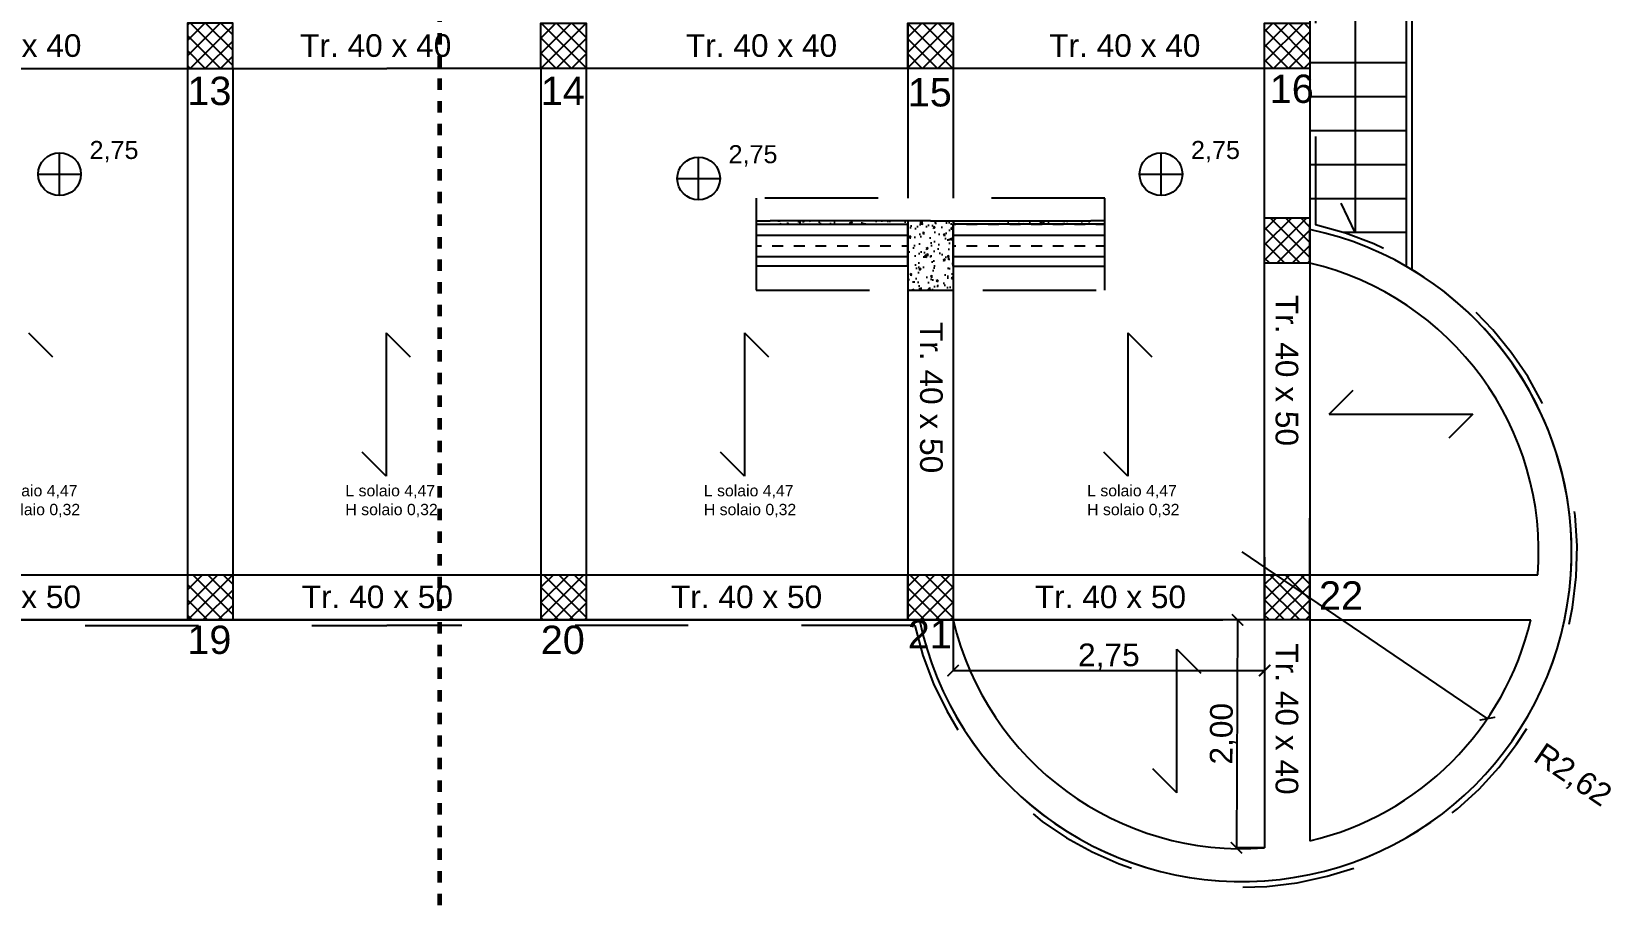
# Model space of a CAD drawing. Header units: millimetres. Extents: x 2459 to 3981, y 1231 to 4850.
# Drawn here: x 3865.81 to 3879.78, y 1277.55 to 1285.27 of the extents above; entities that cross this region are included whole.
import ezdxf

# ---------------------------------------------------------------- set-up
doc = ezdxf.new("R2010")
doc.units = ezdxf.units.MM
for name, pattern in [('JIS_02_0.7', [1.35, 0.75, -0.6]), ('JIS_02_1.0', [2, 1, -1]), ('TRATTEGGIATA', [0.75, 0.5, -0.25])]:
    doc.linetypes.add(name, pattern=pattern)
doc.layers.add('quoteee', color=7, linetype='Continuous')
doc.layers.add('SEZIONI', color=7, linetype='TRATTEGGIATA', lineweight=60)
doc.styles.get("Standard").update_dxf_attribs({"font": 'arial.ttf'})
doc.dimstyles.new('Copia di ISO-25', dxfattribs={"dimtxt": 0.2, "dimasz": 0.1, "dimexe": 0, "dimexo": 0, "dimgap": 0, "dimtad": 3, "dimtxsty": 'Standard', "dimblk": 'ARCHTICK', "dimcen": -2.5, "dimclrd": 256, "dimclre": 256, "dimclrt": 256, "dimadec": 0, "dimazin": 0, "dimtfac": 1, "dimtmove": 2, "dimatfit": 3, "dimldrblk": 'ARCHTICK', "dimfxl": 1, "dimfxlon": 1, "dimtfillclr": 256, "dimlwd": -1, "dimlwe": -1, "dimarcsym": 0})
pattern_1 = [(50, (230.18418, -220.71868), (0.182184669, -0.0159390855), [0.01905, -0.20955]), (355, (230.18418, -220.71868), (-0.035243421, 0.191056845), [0.01524, -0.167640584]), (100.4514447, (230.19937, -220.72), (0.146941247, 0.175117752), [0.016190009, -0.178090245]), (46.1842, (230.18418, -220.66788), (0.271079041, -0.042042328), [0.028575, -0.314325]), (96.6355576, (230.20677, -220.67138), (0.237404134, 0.247426125), [0.024285023, -0.267135608]), (351.184151, (230.18418, -220.66788), (0.237404134, 0.247426125), [0.022859967, -0.251459732]), (21, (230.20958, -220.68058), (0.151614391, -0.102265198), [0.01905, -0.20955]), (326, (230.20958, -220.68058), (0.061802028, 0.184187966), [0.01524, -0.16764]), (71.451445, (230.22222, -220.6891), (0.213416419, 0.081922769), [0.016190009, -0.178089938]), (37.5, (230.184184, -220.71868), (0.0030886033, 0.0845550389), [0, -0.165608, 0, -0.17018, 0, -0.168275]), (7.5, (230.18418, -220.71868), (0.0668196625, 0.1001805748), [0, -0.097028, 0, -0.161798, 0, -0.064135]), (327.5, (230.12754, -220.71868), (0.1355905952, -0.005728744), [0, -0.0635, 0, -0.19812, 0, -0.26289]), (317.5, (230.10214, -220.71868), (0.1481291814, 0.025426491), [0, -0.08255, 0, -0.131572, 0, -0.18669])]
pattern_2 = [(0, (230.18418, -220.71868), (0, 0.1905), []), (0, (230.18418, -220.62343), (0, 0.1905), [0.09525, -0.09525])]

# ---------------------------------------------------------------- blocks, each defined once
blk = doc.blocks.new('_ArchTick')
at = {"color": 0, "linetype": 'ByBlock', "const_width": 0.15}
blk.add_lwpolyline([(-0.5, -0.5), (0.5, 0.5)], dxfattribs=at)
blk = doc.blocks.new('*D631')
at = {"ltscale": 0.01, "transparency": 16777216}
for p, q in [((3873.95, 1280.624), (3873.95, 1279.624)), ((3876.7, 1280.624), (3876.7, 1279.624)), ((3873.95, 1279.624), (3876.7, 1279.624))]:
    blk.add_line(p, q, dxfattribs=at)
at = {"layer": 'Defpoints', "color": 0, "lineweight": -3, "ltscale": 0.01, "transparency": 16777216}
for p in [(3873.95, 1284.941), (3876.7, 1284.941), (3876.7, 1279.624)]:
    blk.add_point(p, dxfattribs=at)
at = {"ltscale": 0.01, "transparency": 16777216, "xscale": 0.1, "yscale": 0.1, "zscale": 0.1, "rotation": 180}
blk.add_blockref('_ArchTick', (3873.95, 1279.624), dxfattribs=at)
at = {"ltscale": 0.01, "transparency": 16777216, "xscale": 0.1, "yscale": 0.1, "zscale": 0.1}
blk.add_blockref('_ArchTick', (3876.7, 1279.624), dxfattribs=at)
at = {"ltscale": 0.01, "transparency": 16777216, "insert": (3875.325, 1279.744), "char_height": 0.2, "attachment_point": 5}
blk.add_mtext('2,75', dxfattribs=at)
blk = doc.blocks.new('*D624')
at = {"ltscale": 0.01, "transparency": 16777216}
blk.add_line((3876.5, 1280.671), (3878.667, 1279.199), dxfattribs=at)
at = {"layer": 'Defpoints', "color": 0, "lineweight": -3, "ltscale": 0.01, "transparency": 16777216}
for p in [(3876.5, 1280.671), (3878.667, 1279.199)]:
    blk.add_point(p, dxfattribs=at)
at = {"ltscale": 0.01, "transparency": 16777216, "xscale": 0.1, "yscale": 0.1, "zscale": 0.1, "rotation": 325.8202269900029}
blk.add_blockref('_ArchTick', (3878.667, 1279.199), dxfattribs=at)
at = {"ltscale": 0.01, "transparency": 16777216, "insert": (3879.414, 1278.691), "char_height": 0.2, "attachment_point": 5, "rotation": 325.8202}
blk.add_mtext('R2,62', dxfattribs=at)
blk = doc.blocks.new('*D643')
at = {"ltscale": 0.01, "transparency": 16777216}
for p, q in [((3876.461, 1280.072), (3876.451, 1278.06)), ((3876.71, 1280.071), (3876.461, 1280.072)), ((3876.7, 1278.059), (3876.451, 1278.06))]:
    blk.add_line(p, q, dxfattribs=at)
at = {"layer": 'Defpoints', "color": 0, "lineweight": -3, "ltscale": 0.01, "transparency": 16777216}
for p in [(3876.71, 1280.071), (3876.451, 1278.06), (3876.7, 1278.059)]:
    blk.add_point(p, dxfattribs=at)
at = {"ltscale": 0.01, "transparency": 16777216, "xscale": 0.1, "yscale": 0.1, "zscale": 0.1}
for p, rotation in [((3876.461, 1280.072), 89.71523087678614), ((3876.451, 1278.06), 269.7152308767862)]:
    blk.add_blockref('_ArchTick', p, dxfattribs=dict(at, rotation=rotation))
at = {"ltscale": 0.01, "transparency": 16777216, "insert": (3876.336, 1279.066), "char_height": 0.2, "attachment_point": 5, "rotation": 89.7152}
blk.add_mtext('2,00', dxfattribs=at)

msp = doc.modelspace()

# ---------------------------------------------------------------- hatches: boundary and pattern name
at = {"linetype": 'Continuous', "ltscale": 0.01}
h = msp.add_hatch(dxfattribs=at)
h.set_pattern_fill('ANSI37', color=256, scale=0.03)
h.paths.add_polyline_path([(3861.199917, 1283.620565), (3860.799917, 1283.620565), (3860.799917, 1283.220565), (3861.199917, 1283.220565)])
h.paths.add_polyline_path([(3877.099917, 1283.620565), (3876.699917, 1283.620565), (3876.699917, 1283.220565), (3877.099917, 1283.220565)])
h.paths.add_polyline_path([(3867.589917, 1280.470565), (3867.189917, 1280.470565), (3867.189917, 1280.070565), (3867.589917, 1280.070565)])
h.paths.add_polyline_path([(3870.709917, 1280.470565), (3870.309917, 1280.470565), (3870.309917, 1280.070565), (3870.709917, 1280.070565)])
h.paths.add_polyline_path([(3861.199917, 1292.290565), (3860.799917, 1292.290565), (3860.799917, 1291.890565), (3861.199917, 1291.890565)])
h.paths.add_polyline_path([(3861.199917, 1289.500565), (3860.799917, 1289.500565), (3860.799917, 1289.100565), (3861.199917, 1289.100565)])
h.paths.add_polyline_path([(3867.589917, 1290.000565), (3867.189917, 1290.000565), (3867.189917, 1289.100565), (3867.589917, 1289.100565)])
h.paths.add_polyline_path([(3870.709917, 1290.000565), (3870.309917, 1290.000565), (3870.309917, 1289.100565), (3870.709917, 1289.100565)])
h.paths.add_polyline_path([(3867.589917, 1292.290565), (3867.189917, 1292.290565), (3867.189917, 1291.890565), (3867.589917, 1291.890565)])
h.paths.add_polyline_path([(3870.709917, 1292.290565), (3870.309917, 1292.290565), (3870.309917, 1291.890565), (3870.709917, 1291.890565)])
h.paths.add_polyline_path([(3877.099917, 1292.290565), (3876.699917, 1292.290565), (3876.699917, 1291.890565), (3877.099917, 1291.890565)])
h.paths.add_polyline_path([(3877.099917, 1289.500565), (3876.699917, 1289.500565), (3876.699917, 1289.100565), (3877.099917, 1289.100565)])
h.paths.add_polyline_path([(3877.099917, 1285.340565), (3876.699917, 1285.340565), (3876.699917, 1284.940565), (3877.099917, 1284.940565)])
h.paths.add_polyline_path([(3873.949917, 1285.340565), (3873.549917, 1285.340565), (3873.549917, 1284.940565), (3873.949917, 1284.940565)])
h.paths.add_polyline_path([(3870.709917, 1285.340565), (3870.309917, 1285.340565), (3870.309917, 1284.940565), (3870.709917, 1284.940565)])
h.paths.add_polyline_path([(3867.589917, 1285.340565), (3867.189917, 1285.340565), (3867.189917, 1284.940565), (3867.589917, 1284.940565)])
h.paths.add_polyline_path([(3864.349917, 1285.340565), (3863.949917, 1285.340565), (3863.949917, 1284.940565), (3864.349917, 1284.940565)])
h.paths.add_polyline_path([(3861.199917, 1285.340565), (3860.799917, 1285.340565), (3860.799917, 1284.940565), (3861.199917, 1284.940565)])
h.paths.add_polyline_path([(3864.349917, 1280.470565), (3863.949917, 1280.470565), (3863.949917, 1280.070565), (3864.349917, 1280.070565)])
h.paths.add_polyline_path([(3873.949917, 1280.470565), (3873.549917, 1280.470565), (3873.549917, 1280.070565), (3873.949917, 1280.070565)])
h.paths.add_polyline_path([(3863.949917, 1291.890565), (3864.349917, 1291.890565), (3864.349917, 1292.290565), (3863.949917, 1292.290565)])
h.paths.add_polyline_path([(3873.949917, 1291.890565), (3873.549917, 1291.890565), (3873.549917, 1292.290565), (3873.949917, 1292.290565)])
at = {"ltscale": 0.01}
h = msp.add_hatch(dxfattribs=at)
h.set_pattern_fill('AR-CONC', color=256, scale=0.001)
h.set_pattern_definition(pattern_1)
h.paths.add_polyline_path([(3873.749917, 1283.59484), (3872.333695, 1283.59484), (3872.211831, 1283.59484), (3872.211831, 1283.565492), (3873.549917, 1283.565492), (3873.549917, 1283.19484), (3873.549917, 1282.983164), (3873.749917, 1282.983164)])
h = msp.add_hatch(dxfattribs=at)
h.set_pattern_fill('TRANS', color=256, scale=0.03)
h.set_pattern_definition(pattern_2)
h.paths.add_polyline_path([(3873.549917, 1283.565492), (3872.211831, 1283.565492), (3872.211831, 1283.19484), (3873.549917, 1283.19484)])
h = msp.add_hatch(dxfattribs=at)
h.set_pattern_fill('AR-CONC', color=256, scale=0.001)
h.set_pattern_definition(pattern_1)
h.paths.add_polyline_path([(3873.749917, 1283.59484), (3875.16614, 1283.59484), (3875.288004, 1283.59484), (3875.288004, 1283.565492), (3873.949917, 1283.565492), (3873.949917, 1283.19484), (3873.949917, 1282.983164), (3873.749917, 1282.983164)])
h = msp.add_hatch(dxfattribs=at)
h.set_pattern_fill('TRANS', color=256, scale=0.03)
h.set_pattern_definition(pattern_2)
h.paths.add_polyline_path([(3873.949917, 1283.565492), (3875.288004, 1283.565492), (3875.288004, 1283.19484), (3873.949917, 1283.19484)])
at = {"linetype": 'Continuous', "ltscale": 0.01}
h = msp.add_hatch(dxfattribs=at)
h.set_pattern_fill('ANSI37', color=256, scale=0.03)
h.set_pattern_definition([(45, (279.36567, -103.90139), (-0.067351921, 0.067351921), []), (135, (279.36567, -103.90139), (-0.067351921, -0.067351921), [])])
h.paths.add_polyline_path([(3861.199917, 1280.470565), (3860.799917, 1280.470565), (3860.799917, 1280.070565), (3861.199917, 1280.070565)])
h.paths.add_polyline_path([(3877.099917, 1280.070565), (3877.099917, 1280.470565), (3876.699917, 1280.470565), (3876.699917, 1280.070565)])

# ---------------------------------------------------------------- linework, layer by layer
for p, q in [((3877.099917, 1292.290565), (3877.099917, 1281.345727)), ((3873.549917, 1285.340565), (3873.549917, 1283.794241)), ((3873.949917, 1285.340565), (3873.949917, 1283.794241)), ((3861.199917, 1284.940565), (3868.949917, 1284.940565)), ((3876.699917, 1284.940565), (3868.949917, 1284.940565)), ((3876.699917, 1280.470565), (3876.699917, 1284.940565)), ((3877.949917, 1284.990565), (3877.099917, 1284.990565)), ((3877.949917, 1284.690565), (3877.099917, 1284.690565)), ((3877.949917, 1284.390565), (3877.099917, 1284.390565)), ((3866.061672, 1283.817227), (3866.061672, 1284.194833)), ((3871.703205, 1283.779937), (3871.703205, 1284.157543)), ((3875.785608, 1283.817227), (3875.785608, 1284.194833)), ((3877.949917, 1284.090565), (3877.099917, 1284.090565)), ((3865.87287, 1284.00603), (3866.250475, 1284.00603)), ((3871.514403, 1283.96874), (3871.892008, 1283.96874)), ((3875.596805, 1284.00603), (3875.974411, 1284.00603)), ((3877.949917, 1283.790565), (3877.099917, 1283.790565)), ((3877.499917, 1283.490565), (3877.376103, 1283.751269)), ((3872.211831, 1283.59484), (3872.333695, 1283.59484)), ((3872.211831, 1283.565492), (3873.549917, 1283.565492)), ((3872.211831, 1283.565492), (3873.549917, 1283.565492)), ((3873.749917, 1283.59484), (3872.333695, 1283.59484)), ((3873.549917, 1283.59484), (3873.549917, 1280.070565)), ((3873.749917, 1283.59484), (3875.16614, 1283.59484)), ((3873.949917, 1283.59484), (3873.949917, 1280.070565)), ((3875.288004, 1283.565492), (3873.949917, 1283.565492)), ((3875.288004, 1283.565492), (3873.949917, 1283.565492)), ((3875.288004, 1283.59484), (3875.16614, 1283.59484)), ((3877.099917, 1283.220565), (3877.099917, 1283.569116)), ((3877.949917, 1283.490565), (3877.399472, 1283.490565)), ((3873.549917, 1283.19484), (3872.211831, 1283.19484)), ((3873.549917, 1283.22484), (3873.549917, 1282.983164)), ((3873.949917, 1283.22484), (3873.949917, 1282.983164)), ((3873.949917, 1283.19484), (3875.288004, 1283.19484)), ((3877.999917, 1283.164176), (3878.023735, 1283.149693)), ((3873.549917, 1282.983164), (3873.949917, 1282.983164)), ((3877.099917, 1281.032981), (3877.099917, 1280.070565)), ((3877.099917, 1280.070565), (3877.099917, 1280.970565)), ((3861.199917, 1280.470565), (3876.699917, 1280.470565)), ((3877.099917, 1280.470565), (3879.111909, 1280.470565)), ((3860.799917, 1280.070565), (3868.949917, 1280.070565)), ((3861.189917, 1280.070565), (3876.329917, 1280.070565)), ((3876.709917, 1280.070565), (3861.569917, 1280.070565)), ((3877.099917, 1280.070565), (3876.319917, 1280.070565)), ((3876.699917, 1280.070565), (3876.699917, 1278.058573)), ((3877.099917, 1280.070565), (3879.049917, 1280.070565)), ((3877.099917, 1280.070565), (3877.099917, 1278.120565))]:
    msp.add_line(p, q)
at = {"linetype": 'JIS_02_1.0'}
for p, q in [((3877.149917, 1292.340565), (3877.149917, 1283.558315)), ((3864.287667, 1280.020565), (3868.949917, 1280.020565)), ((3873.612167, 1280.020565), (3868.949917, 1280.020565))]:
    msp.add_line(p, q, dxfattribs=at)
at = {"linetype": 'ByBlock'}
for p, q in [((3877.499917, 1288.290565), (3877.499917, 1283.490565)), ((3877.949917, 1288.290565), (3877.949917, 1283.193579)), ((3877.999917, 1288.290565), (3877.999917, 1283.25229)), ((3877.999917, 1288.290565), (3877.999917, 1283.164176))]:
    msp.add_line(p, q, dxfattribs=at)
at = {"ltscale": 0.01}
for p, q in [((3873.549917, 1283.19484), (3873.549917, 1283.565492)), ((3873.949917, 1283.19484), (3873.949917, 1283.565492)), ((3865.787799, 1282.606848), (3865.999931, 1282.394716)), ((3868.944681, 1282.606848), (3868.944681, 1281.338961)), ((3868.944681, 1282.606848), (3869.156813, 1282.394716)), ((3872.109316, 1282.606848), (3872.109316, 1281.338961)), ((3872.109316, 1282.606848), (3872.321448, 1282.394716)), ((3875.493244, 1282.606848), (3875.493244, 1281.338961)), ((3875.493244, 1282.606848), (3875.705376, 1282.394716)), ((3877.27104, 1281.887114), (3877.483172, 1282.099246)), ((3877.27104, 1281.887114), (3878.538927, 1281.887114)), ((3878.538927, 1281.887114), (3878.326795, 1281.674982)), ((3868.944681, 1281.338961), (3868.732549, 1281.551093)), ((3872.109316, 1281.338961), (3871.897183, 1281.551093)), ((3875.493244, 1281.338961), (3875.281112, 1281.551093)), ((3875.925635, 1278.544493), (3875.925635, 1279.81238)), ((3875.925635, 1279.81238), (3876.137767, 1279.600248)), ((3875.925635, 1278.544493), (3875.713503, 1278.756625))]:
    msp.add_line(p, q, dxfattribs=at)
for points in [[(3867.189917, 1284.940565), (3867.589917, 1284.940565), (3867.589917, 1285.340565), (3867.189917, 1285.340565)], [(3870.709917, 1284.940565), (3870.309917, 1284.940565), (3870.309917, 1285.340565), (3870.709917, 1285.340565)], [(3873.949917, 1284.940565), (3873.549917, 1284.940565), (3873.549917, 1285.340565), (3873.949917, 1285.340565)], [(3877.099917, 1284.940565), (3876.699917, 1284.940565), (3876.699917, 1285.340565), (3877.099917, 1285.340565)], [(3877.099917, 1283.220565), (3876.699917, 1283.220565), (3876.699917, 1283.620565), (3877.099917, 1283.620565)], [(3873.949917, 1280.070565), (3873.549917, 1280.070565), (3873.549917, 1280.470565), (3873.949917, 1280.470565)], [(3877.099917, 1280.070565), (3876.699917, 1280.070565), (3876.699917, 1280.470565), (3877.099917, 1280.470565)]]:
    msp.add_lwpolyline(points, close=True)
at = {"linetype": 'JIS_02_1.0'}
msp.add_lwpolyline([(3875.288004, 1282.983164), (3875.288004, 1283.794241), (3872.211831, 1283.794241), (3872.211831, 1282.983164)], close=True, dxfattribs=at)
msp.add_lwpolyline([(3875.288004, 1282.983164), (3875.288004, 1283.794241), (3872.211831, 1283.794241), (3872.211831, 1282.983164)], close=True, dxfattribs=at)
msp.add_lwpolyline([(3877.099917, 1281.345727), (3877.099917, 1280.070565), (3868.949917, 1280.070565)])
for centre in [(3866.061672, 1284.00603), (3871.703205, 1283.96874), (3875.785608, 1284.00603)]:
    msp.add_circle(centre, 0.188803)
msp.add_arc((3876.499917, 1280.670565), 2.96, 192.6852227, 77.3147773, dxfattribs=at)
for radius, start, end in [(2.91, 191.8989105, 78.1010895), (2.619637, 355.6214103, 76.7594801), (2.96, 183.8742882, 184.711011), (2.619637, 193.2405199, 274.3785897), (2.619637, 283.2405199, 346.7594801)]:
    msp.add_arc((3876.499917, 1280.670565), radius, start, end)
at = {"linetype": 'ByBlock', "ltscale": 0.02}
for start, end in [(356.0590388, 58.4226846), (273.9409612, 356.0590388), (191.8989105, 273.9409612)]:
    msp.add_arc((3876.499917, 1280.670565), 2.91, start, end, dxfattribs=at)
at = {"layer": 'quoteee', "linetype": 'Continuous', "lineweight": -3, "ltscale": 0.01}
for p, q in [((3867.189917, 1284.940565), (3867.189917, 1280.070565)), ((3867.589917, 1284.940565), (3867.589917, 1280.070565)), ((3870.309917, 1284.940565), (3870.309917, 1280.070565)), ((3870.709917, 1284.940565), (3870.709917, 1280.070565))]:
    msp.add_line(p, q, dxfattribs=at)
at = {"layer": 'SEZIONI', "linetype": 'JIS_02_0.7', "ltscale": 0.01}
msp.add_lwpolyline([(3869.865622, 1277.164129), (3870.059712, 1277.352025), (3869.419909, 1277.352025), (3869.419909, 1296.698602), (3869.739778, 1296.698602), (3869.552447, 1296.952692)], dxfattribs=at)

# ---------------------------------------------------------------- texts
at = {"ltscale": 0.01, "char_height": 2.5, "attachment_point": 1}
for s, insert in [('{\\H0.08x;Tr. 40 x 40}', (3864.91907, 1285.242747)), ('{\\H0.08x;Tr. 40 x 40}', (3868.184768, 1285.242747)), ('{\\H0.08x;Tr. 40 x 40}', (3871.59064, 1285.242747)), ('{\\H0.08x;Tr. 40 x 40}', (3874.798031, 1285.242747)), ('{\\H0.08x;Tr. 40 x 50}', (3864.915588, 1280.374945)), ('{\\H0.08x;Tr. 40 x 50}', (3868.199124, 1280.374945)), ('{\\H0.08x;Tr. 40 x 50}', (3871.458729, 1280.374945)), ('{\\H0.08x;Tr. 40 x 50}', (3874.671337, 1280.374945))]:
    msp.add_mtext(s, dxfattribs=dict(at, insert=insert))
at = {"linetype": 'Continuous', "ltscale": 0.01, "char_height": 0.25, "attachment_point": 1}
for s, width, insert in [('13', 2.10701818, (3867.189917, 1284.867134)), ('14', 2.78334484, (3870.309917, 1284.867029)), ('15', 2.67929478, (3873.549917, 1284.854757)), ('16', 2.367142, (3876.745399, 1284.886047)), ('22', 1.09252949, (3877.180423, 1280.412219)), ('19', 1.95032705, (3867.189917, 1280.020565)), ('20', 1.95032705, (3870.309917, 1280.020565)), ('21', 1.09252949, (3873.549917, 1280.070565))]:
    msp.add_mtext_dynamic_manual_height_columns(s, width=width, gutter_width=12.5, heights=[0], dxfattribs=dict(at, insert=insert))
at = {"char_height": 0.1590046, "attachment_point": 1}
for insert in [(3866.325959, 1284.300168), (3876.049894, 1284.300168), (3871.967492, 1284.262878)]:
    msp.add_mtext_dynamic_manual_height_columns('2,75', width=0.03199148, gutter_width=0.941295, heights=[0], dxfattribs=dict(at, insert=insert))
at = {"ltscale": 0.01, "char_height": 2.5, "attachment_point": 1, "rotation": 270}
for s, insert in [('{\\H0.08x;Tr. 40 x 50}', (3876.99695, 1282.941791)), ('{\\H0.08x;Tr. 40 x 50}', (3873.858146, 1282.701646)), ('{\\H0.08x;Tr. 40 x 40}', (3876.99695, 1279.863714))]:
    msp.add_mtext(s, dxfattribs=dict(at, insert=insert))
at = {"ltscale": 0.01, "char_height": 0.1, "attachment_point": 1}
for insert in [(3865.427813, 1281.262729), (3868.584695, 1281.262729), (3871.74933, 1281.262729), (3875.133258, 1281.262729)]:
    msp.add_mtext_dynamic_manual_height_columns('L solaio 4,47\\PH solaio 0,32', width=4.69003949, gutter_width=12.5, heights=[0], dxfattribs=dict(at, insert=insert))

# ---------------------------------------------------------------- dimensions: what is measured, and where the dimension line sits
at = {"ltscale": 0.01}
dim = msp.add_linear_dim(base=(3876.699917, 1279.624252), p1=(3873.949917, 1284.940565), p2=(3876.699917, 1284.940565), dimstyle='Copia di ISO-25', dxfattribs=at)
dim.commit()
dim.dimension.update_dxf_attribs({"geometry": '*D631', "text_midpoint": (3875.324917, 1279.744443)})
dim = msp.add_radius_dim(center=(3876.499917, 1280.670565), mpoint=(3878.667088, 1279.198875), dimstyle='Copia di ISO-25', dxfattribs=at)
dim.commit()
dim.dimension.update_dxf_attribs({"geometry": '*D624', "text_midpoint": (3879.414291, 1278.691462), "dimtype": 164})
dim = msp.add_aligned_dim(p1=(3876.709917, 1280.070565), p2=(3876.699917, 1278.058573), distance=-0.249195, text='2,00', dimstyle='Copia di ISO-25', dxfattribs=at)
dim.commit()
dim.dimension.update_dxf_attribs({"geometry": '*D643', "text_midpoint": (3876.335535, 1279.066405)})

doc.saveas('drawing.dxf')
